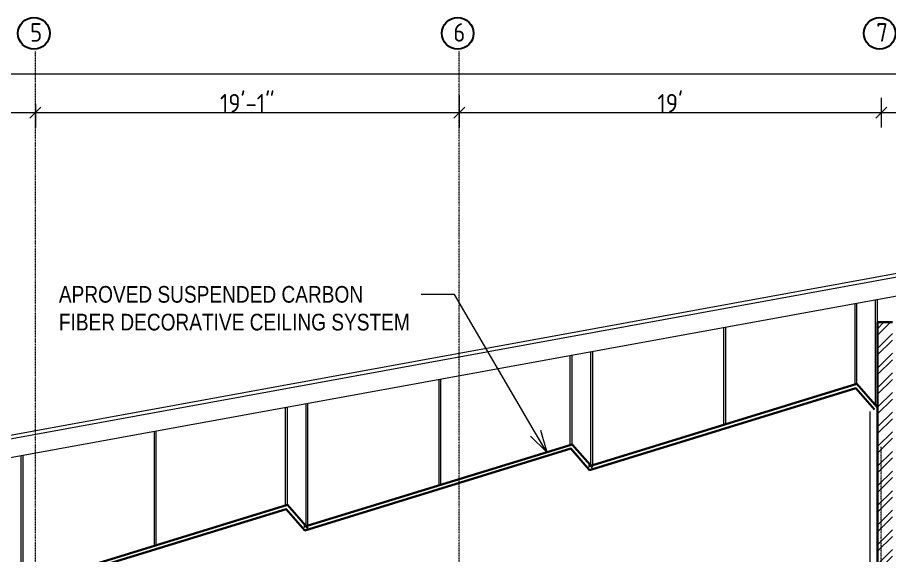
# Model space of a CAD drawing. Extents: x -95606 to 113309, y -42160 to -940.
# Drawn here: x -41686.7 to -41215.5, y -17095.6 to -16805 of the extents above; entities that cross this region are included whole.
import ezdxf
from ezdxf import colors
from ezdxf.entities.mleader import LeaderData, LeaderLine
from ezdxf.math import Vec2, Vec3

# ---------------------------------------------------------------- set-up
doc = ezdxf.new("R2010")
doc.units = 0
doc.header["$LTSCALE"] = 0.02
doc.header["$MEASUREMENT"] = 0
doc.header["$PDMODE"] = 3
doc.header["$PDSIZE"] = -2
doc.linetypes.add('ACAD_ISO04W100', pattern=[30, 24, -3, 0, -3])
doc.linetypes.add('CENTERX2', pattern=[101.6, 63.5, -12.7, 12.7, -12.7])
doc.layers.get('0').update_dxf_attribs({"linetype": 'CONTINUOUS'})
doc.layers.get('DEFPOINTS').update_dxf_attribs({"linetype": 'CONTINUOUS'})
for name, color, linetype, lineweight in [('Hatch', 252, 'CONTINUOUS', 9), ('RBH CENTER LINE', 1, 'ACAD_ISO04W100', 13), ('RBH DIMENSIONS', 8, 'CONTINUOUS', 15), ('RBH FURNISHING', 112, 'CONTINUOUS', 0), ('RBH TEXT', 50, 'CONTINUOUS', 13), ('RBH TEXT FRAME', 90, 'CONTINUOUS', 25), ('RBH WALL - 0.13', 253, 'CONTINUOUS', 13), ('RBH WALL - 0.18', 252, 'CONTINUOUS', 18), ('RBH WALL - 0.30', 7, 'CONTINUOUS', 30)]:
    doc.layers.add(name, color=color, linetype=linetype, lineweight=lineweight)
doc.styles.add('RBH TEXT40', font='ARIALN.TTF')
doc.styles.get("Standard").update_dxf_attribs({"font": 'ISOCP'})
doc.dimstyles.new('RBH DIM 01', dxfattribs={"dimtxt": 10, "dimasz": 6, "dimexe": 8, "dimexo": 5, "dimgap": 0.09, "dimtad": 1, "dimdec": 0, "dimzin": 0, "dimdsep": 46, "dimlunit": 4, "dimtxsty": 'Standard', "dimblk": 'OBLIQUE', "dimcen": 0.09, "dimclrd": 4, "dimclre": 1, "dimclrt": 2, "dimadec": 0, "dimazin": 0, "dimtfac": 1, "dimtdec": 0, "dimtofl": 0, "dimtmove": 0, "dimatfit": 3, "dimldrblk": 'OPEN30', "dimfxl": 1, "dimtolj": 1, "dimtzin": 0, "dimlwd": -1, "dimlwe": -1, "dimarcsym": 0})

# ---------------------------------------------------------------- blocks, each defined once
blk = doc.blocks.new('_Oblique')
at = {"color": 0, "linetype": 'ByBlock', "lineweight": -2}
blk.add_line((-0.5, -0.5), (0.5, 0.5), dxfattribs=at)
blk = doc.blocks.new('*D937')
at = {"layer": 'DEFPOINTS', "color": 0, "lineweight": -2, "ltscale": 0.75, "transparency": 16777216}
for p in [(-41908, -16843.01), (-41677, -16846.69), (-41677, -16856.39)]:
    blk.add_point(p, dxfattribs=at)
at = {"layer": 'RBH DIMENSIONS', "color": 1, "ltscale": 0.75, "transparency": 16777216}
for p, q in [((-41908, -16848.01), (-41908, -16864.39)), ((-41677, -16851.69), (-41677, -16864.39))]:
    blk.add_line(p, q, dxfattribs=at)
at = {"layer": 'RBH DIMENSIONS', "color": 4, "ltscale": 0.75, "transparency": 16777216}
blk.add_line((-41908, -16856.39), (-41677, -16856.39), dxfattribs=at)
at = {"layer": 'RBH DIMENSIONS', "color": 4, "ltscale": 0.75, "transparency": 16777216, "xscale": 6, "yscale": 6, "zscale": 6, "rotation": 180}
blk.add_blockref('_Oblique', (-41908, -16856.39), dxfattribs=at)
at = {"layer": 'RBH DIMENSIONS', "color": 4, "ltscale": 0.75, "transparency": 16777216, "xscale": 6, "yscale": 6, "zscale": 6}
blk.add_blockref('_Oblique', (-41677, -16856.39), dxfattribs=at)
at = {"layer": 'RBH DIMENSIONS', "color": 2, "ltscale": 0.75, "transparency": 16777216, "insert": (-41792.5, -16851.3), "char_height": 10, "attachment_point": 5}
blk.add_mtext('\\A1;19\'-3"', dxfattribs=at)
blk = doc.blocks.new('_Open30')
at = {"color": 0, "linetype": 'ByBlock', "lineweight": -2}
for p, q in [((-1, 0.268), (0, 0)), ((0, 0), (-1, -0.268)), ((0, 0), (-1, 0))]:
    blk.add_line(p, q, dxfattribs=at)
blk = doc.blocks.new('*D938')
at = {"layer": 'DEFPOINTS', "color": 0, "lineweight": -2, "ltscale": 0.75, "transparency": 16777216}
for p in [(-41448, -16842.04), (-41677, -16846.69), (-41448, -16856.39)]:
    blk.add_point(p, dxfattribs=at)
at = {"layer": 'RBH DIMENSIONS', "color": 1, "ltscale": 0.75, "transparency": 16777216}
for p, q in [((-41448, -16847.04), (-41448, -16864.39)), ((-41677, -16851.69), (-41677, -16864.39))]:
    blk.add_line(p, q, dxfattribs=at)
at = {"layer": 'RBH DIMENSIONS', "color": 4, "ltscale": 0.75, "transparency": 16777216}
blk.add_line((-41677, -16856.39), (-41448, -16856.39), dxfattribs=at)
at = {"layer": 'RBH DIMENSIONS', "color": 4, "ltscale": 0.75, "transparency": 16777216, "xscale": 6, "yscale": 6, "zscale": 6, "rotation": 180}
blk.add_blockref('_Oblique', (-41677, -16856.39), dxfattribs=at)
at = {"layer": 'RBH DIMENSIONS', "color": 4, "ltscale": 0.75, "transparency": 16777216, "xscale": 6, "yscale": 6, "zscale": 6}
blk.add_blockref('_Oblique', (-41448, -16856.39), dxfattribs=at)
at = {"layer": 'RBH DIMENSIONS', "color": 2, "ltscale": 0.75, "transparency": 16777216, "insert": (-41562.5, -16851.3), "char_height": 10, "attachment_point": 5}
blk.add_mtext('\\A1;19\'-1"', dxfattribs=at)
blk = doc.blocks.new('*D939')
at = {"layer": 'DEFPOINTS', "color": 0, "lineweight": -2, "ltscale": 0.75, "transparency": 16777216}
for p in [(-41448, -16842.04), (-41220, -16843.35), (-41220, -16856.39)]:
    blk.add_point(p, dxfattribs=at)
at = {"layer": 'RBH DIMENSIONS', "color": 1, "ltscale": 0.75, "transparency": 16777216}
for p, q in [((-41448, -16847.04), (-41448, -16864.39)), ((-41220, -16848.35), (-41220, -16864.39))]:
    blk.add_line(p, q, dxfattribs=at)
at = {"layer": 'RBH DIMENSIONS', "color": 4, "ltscale": 0.75, "transparency": 16777216}
blk.add_line((-41448, -16856.39), (-41220, -16856.39), dxfattribs=at)
at = {"layer": 'RBH DIMENSIONS', "color": 4, "ltscale": 0.75, "transparency": 16777216, "xscale": 6, "yscale": 6, "zscale": 6, "rotation": 180}
blk.add_blockref('_Oblique', (-41448, -16856.39), dxfattribs=at)
at = {"layer": 'RBH DIMENSIONS', "color": 4, "ltscale": 0.75, "transparency": 16777216, "xscale": 6, "yscale": 6, "zscale": 6}
blk.add_blockref('_Oblique', (-41220, -16856.39), dxfattribs=at)
at = {"layer": 'RBH DIMENSIONS', "color": 2, "ltscale": 0.75, "transparency": 16777216, "insert": (-41334, -16851.3), "char_height": 10, "attachment_point": 5}
blk.add_mtext("\\A1;19'", dxfattribs=at)
blk = doc.blocks.new('*D940')
at = {"layer": 'DEFPOINTS', "color": 0, "lineweight": -2, "ltscale": 0.75, "transparency": 16777216}
for p in [(-41220, -16843.35), (-41103.39, -16845.69), (-41103.39, -16856.39)]:
    blk.add_point(p, dxfattribs=at)
at = {"layer": 'RBH DIMENSIONS', "color": 1, "ltscale": 0.75, "transparency": 16777216}
for p, q in [((-41220, -16848.35), (-41220, -16864.39)), ((-41103.39, -16850.69), (-41103.39, -16864.39))]:
    blk.add_line(p, q, dxfattribs=at)
at = {"layer": 'RBH DIMENSIONS', "color": 4, "ltscale": 0.75, "transparency": 16777216}
blk.add_line((-41220, -16856.39), (-41103.39, -16856.39), dxfattribs=at)
at = {"layer": 'RBH DIMENSIONS', "color": 4, "ltscale": 0.75, "transparency": 16777216, "xscale": 6, "yscale": 6, "zscale": 6, "rotation": 180}
blk.add_blockref('_Oblique', (-41220, -16856.39), dxfattribs=at)
at = {"layer": 'RBH DIMENSIONS', "color": 4, "ltscale": 0.75, "transparency": 16777216, "xscale": 6, "yscale": 6, "zscale": 6}
blk.add_blockref('_Oblique', (-41103.39, -16856.39), dxfattribs=at)
at = {"layer": 'RBH DIMENSIONS', "color": 2, "ltscale": 0.75, "transparency": 16777216, "insert": (-41161.69, -16851.3), "char_height": 10, "attachment_point": 5}
blk.add_mtext('\\A1;9\'-9"', dxfattribs=at)
blk = doc.blocks.new('*D979')
at = {"layer": 'DEFPOINTS', "color": 0, "lineweight": -2, "ltscale": 0.75, "transparency": 16777216}
for p in [(-42515, -16831.56), (-40960.84, -16835.44), (-40960.84, -16836.55)]:
    blk.add_point(p, dxfattribs=at)
at = {"layer": 'RBH WALL - 0.13', "color": 1, "ltscale": 0.75, "transparency": 16777216}
for p, q in [((-40960.84, -16831.55), (-40960.84, -16827.44)), ((-42515, -16836.56), (-42515, -16843.44))]:
    blk.add_line(p, q, dxfattribs=at)
at = {"layer": 'RBH WALL - 0.13', "color": 4, "ltscale": 0.75, "transparency": 16777216}
blk.add_line((-42515, -16835.44), (-40960.84, -16835.44), dxfattribs=at)
at = {"layer": 'RBH WALL - 0.13', "color": 4, "ltscale": 0.75, "transparency": 16777216, "xscale": 6, "yscale": 6, "zscale": 6, "rotation": 180}
blk.add_blockref('_Oblique', (-42515, -16835.44), dxfattribs=at)
at = {"layer": 'RBH WALL - 0.13', "color": 4, "ltscale": 0.75, "transparency": 16777216, "xscale": 6, "yscale": 6, "zscale": 6}
blk.add_blockref('_Oblique', (-40960.84, -16835.44), dxfattribs=at)
at = {"layer": 'RBH WALL - 0.13', "color": 2, "ltscale": 0.75, "transparency": 16777216, "insert": (-41737.92, -16830.35), "char_height": 10, "attachment_point": 5}
blk.add_mtext('\\A1;129\'-6"', dxfattribs=at)

msp = doc.modelspace()

# ---------------------------------------------------------------- hatches: boundary and pattern name
at = {"layer": 'Hatch', "ltscale": 0.75}
h = msp.add_hatch(dxfattribs=at)
h.set_pattern_fill('ANSI32', color=256, scale=20)
h.set_pattern_definition([(45, (-411645.736, -522238.593), (-5.30330086, 5.30330086), []), (45, (-411642.2, -522238.593), (-5.30330086, 5.30330086), [])])
h.paths.add_polyline_path([(-41213.996, -17436.031), (-41221.996, -17436.031), (-41221.996, -17592.031), (-41213.996, -17592.031)])
h.paths.add_polyline_path([(-41213.996, -16969.641), (-41221.996, -16969.641), (-41221.996, -17181.031), (-41213.996, -17181.031)])
h.paths.add_polyline_path([(-41221.996, -17250.987), (-41213.996, -17250.987), (-41213.996, -17181.031), (-41221.996, -17181.031)])
h.paths.add_polyline_path([(-41213.996, -17274.987), (-41221.996, -17274.987), (-41221.996, -17418.031), (-41213.996, -17418.031)])

# ---------------------------------------------------------------- linework, layer by layer
at = {"layer": 'RBH CENTER LINE', "linetype": 'CENTERX2', "ltscale": 0.12}
for p, q in [((-41676.996, -17846.343), (-41676.996, -16823.092)), ((-41447.996, -17846.343), (-41447.996, -16823.092)), ((-41219.996, -17846.343), (-41219.996, -17036.892))]:
    msp.add_line(p, q, dxfattribs=at)
at = {"layer": 'RBH DIMENSIONS', "ltscale": 0.75}
for p, q in [((-41223.027, -17014.522), (-41223.027, -16957.394)), ((-41222.027, -17014.215), (-41222.027, -16957.212)), ((-41234.154, -17003.259), (-41234.154, -16959.425)), ((-41233.154, -17002.952), (-41233.154, -16959.242)), ((-41305.02, -17025.06), (-41305.02, -16972.357)), ((-41304.02, -17024.752), (-41304.02, -16972.174)), ((-41376.886, -17047.169), (-41376.886, -16985.471)), ((-41375.886, -17046.861), (-41375.886, -16985.288)), ((-41388.012, -17035.906), (-41388.012, -16987.501)), ((-41387.012, -17035.598), (-41387.012, -16987.319)), ((-41458.878, -17057.706), (-41458.878, -17000.433)), ((-41457.878, -17057.399), (-41457.878, -17000.251)), ((-41530.744, -17079.815), (-41530.744, -17013.547)), ((-41529.744, -17079.507), (-41529.744, -17013.365)), ((-41541.871, -17068.552), (-41541.871, -17015.578)), ((-41540.871, -17068.244), (-41540.871, -17015.395)), ((-41612.737, -17090.353), (-41612.737, -17028.51)), ((-41611.737, -17090.045), (-41611.737, -17028.327)), ((-41684.603, -17112.461), (-41684.603, -17041.624)), ((-41683.603, -17112.154), (-41683.603, -17041.442))]:
    msp.add_line(p, q, dxfattribs=at)
at = {"layer": 'RBH FURNISHING', "ltscale": 0.75}
for p, q in [((-42568.996, -17190.812), (-40908.996, -16887.891)), ((-42568.996, -17192.845), (-40908.996, -16889.924)), ((-42568.996, -17203.01), (-40908.996, -16900.089))]:
    msp.add_line(p, q, dxfattribs=at)
at = {"layer": 'RBH TEXT FRAME'}
for centre in [(-41677.825, -16813.562), (-41448.825, -16813.562), (-41220.825, -16813.562)]:
    msp.add_circle(centre, 8.578, dxfattribs=at)
at = {"layer": 'RBH WALL - 0.18', "ltscale": 0.75}
msp.add_line((-41225.996, -17257.987), (-41225.996, -17017.891), dxfattribs=at)
at = {"layer": 'RBH WALL - 0.30', "ltscale": 0.75}
for p, q in [((-41221.996, -17181.031), (-41221.996, -16969.641)), ((-41221.996, -16969.641), (-41213.996, -16969.641))]:
    msp.add_line(p, q, dxfattribs=at)
for points in [[(-41378.125, -17047.55), (-41233.154, -17002.952), (-41222.173, -17015.498)], [(-41377.537, -17049.461), (-41233.805, -17005.244), (-41223.678, -17016.815)], [(-41531.983, -17080.196), (-41387.012, -17035.598), (-41376.032, -17048.144)], [(-41531.395, -17082.108), (-41387.663, -17037.891), (-41377.537, -17049.461)], [(-41685.842, -17112.843), (-41540.871, -17068.244), (-41529.89, -17080.791)], [(-41685.254, -17114.754), (-41541.522, -17070.537), (-41531.395, -17082.108)]]:
    msp.add_lwpolyline(points, dxfattribs=at)

# ---------------------------------------------------------------- texts
at = {"layer": 'RBH TEXT', "char_height": 10, "attachment_point": 1}
for s, insert in [('\\pi9.6191;5', (-41689.487, -16808.065)), ('\\pi9.279;6', (-41460.487, -16808.065)), ('\\pi9.8262;7', (-41232.487, -16808.065))]:
    msp.add_mtext_dynamic_manual_height_columns(s, width=23.65244, gutter_width=1, heights=[0], dxfattribs=dict(at, insert=insert))

# ---------------------------------------------------------------- dimensions: what is measured, and where the dimension line sits
at = {"layer": 'RBH DIMENSIONS', "ltscale": 0.75}
for base, p1, p2, picture, middle in [((-41676.996, -16856.385), (-41907.996, -16843.01), (-41676.996, -16846.692), '*D937', (-41792.496, -16851.295)), ((-41447.996, -16856.385), (-41676.996, -16846.692), (-41447.996, -16842.041), '*D938', (-41562.496, -16851.295)), ((-41219.996, -16856.385), (-41447.996, -16842.041), (-41219.996, -16843.35), '*D939', (-41333.996, -16851.295)), ((-41103.393, -16856.385), (-41219.996, -16843.35), (-41103.393, -16845.695), '*D940', (-41161.694, -16851.295))]:
    dim = msp.add_linear_dim(base=base, p1=p1, p2=p2, dimstyle='RBH DIM 01', dxfattribs=at)
    dim.commit()
    dim.dimension.update_dxf_attribs({"geometry": picture, "text_midpoint": middle})
at = {"layer": 'RBH WALL - 0.13', "ltscale": 0.75}
dim = msp.add_linear_dim(base=(-40960.843, -16835.439), p1=(-42514.996, -16831.562), p2=(-40960.843, -16836.552), dimstyle='RBH DIM 01', dxfattribs=at)
dim.commit()
dim.dimension.update_dxf_attribs({"geometry": '*D979', "text_midpoint": (-41737.919, -16830.348)})

# ---------------------------------------------------------------- leaders
at = {"layer": 'RBH DIMENSIONS'}
ml = msp.add_multileader_mtext('Standard', dxfattribs=at)
ml.set_content('{\\C110;APROVED SUSPENDED CARBON FIBER DECORATIVE CEILING SYSTEM}', color=256, style='RBH TEXT40')
ml.set_leader_properties(color=256, linetype='ByLayer', lineweight=-1)
ml.set_arrow_properties(name='OPEN30')
ml.build(insert=Vec2(0, 0))
ml.multileader.update_dxf_attribs({"dogleg_length": 17.984, "arrow_head_size": 12})
ctx = ml.context
ctx.base_point, ctx.char_height, ctx.arrow_head_size, ctx.landing_gap_size, ctx.plane_origin = Vec3(-41656.572, -16954.616), 9, 12, 0.0036, Vec3(-41387.403, -16982.491)
notes = []
notes.append((ctx, [(0, (1, 1, 0), (-41450.606, -16954.616), (-1, 0), 17.984, [(0, [(-41400.718, -17039.814), (-41450.606, -16954.616)], 0, [])])]))
ctx.mtext.insert, ctx.mtext.width, ctx.mtext.defined_height, ctx.mtext.flow_direction = Vec3(-41664.316, -16950.04), 195.72274, 32.502, 5
for ctx, leaders in notes:
    for number, flags, end, landing, length, lines in leaders:
        leader = LeaderData()
        leader.index, (leader.has_last_leader_line, leader.has_dogleg_vector, leader.attachment_direction) = number, flags
        leader.last_leader_point, leader.dogleg_vector, leader.dogleg_length = Vec3(end), Vec3(landing), length
        for number, points, colour, breaks in lines:
            line = LeaderLine()
            line.index, line.vertices, line.color, line.breaks = number, Vec3.list(points), colors.encode_raw_color(colour), breaks
            leader.lines.append(line)
        ctx.leaders.append(leader)

doc.saveas('drawing.dxf')
